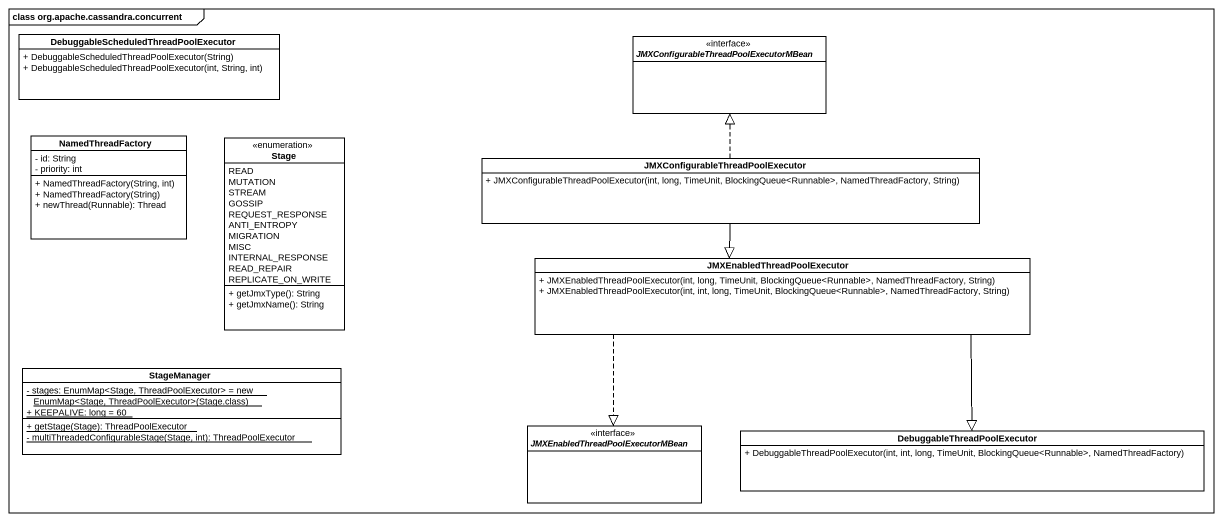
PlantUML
@startuml
mainframe class org.apache.cassandra.concurrent
hide circle
hide empty members
skinparam classAttributeIconSize 0
class "DebuggableScheduledThreadPoolExecutor" as DebuggableScheduledThreadPoo {
  + DebuggableScheduledThreadPoolExecutor(String)
  + DebuggableScheduledThreadPoolExecutor(int, String, int)
}
interface "JMXConfigurableThreadPoolExecutorMBean" as JMXConfigurableThreadPoolExe <<interface>>
class NamedThreadFactory {
  - id: String
  - priority: int
  + NamedThreadFactory(String, int)
  + NamedThreadFactory(String)
  + newThread(Runnable): Thread
}
enum Stage {
  READ
  MUTATION
  STREAM
  GOSSIP
  REQUEST_RESPONSE
  ANTI_ENTROPY
  MIGRATION
  MISC
  INTERNAL_RESPONSE
  READ_REPAIR
  REPLICATE_ON_WRITE
  + getJmxType(): String
  + getJmxName(): String
}
class "JMXConfigurableThreadPoolExecutor" as JMXConfigurableThreadPoolExe_2 {
  + JMXConfigurableThreadPoolExecutor(int, long, TimeUnit, BlockingQueue<Runnable>, NamedThreadFactory, String)
}
class JMXEnabledThreadPoolExecutor {
  + JMXEnabledThreadPoolExecutor(int, long, TimeUnit, BlockingQueue<Runnable>, NamedThreadFactory, String)
  + JMXEnabledThreadPoolExecutor(int, int, long, TimeUnit, BlockingQueue<Runnable>, NamedThreadFactory, String)
}
class StageManager {
  {static} {field} - stages: EnumMap<Stage, ThreadPoolExecutor> = new EnumMap<Stage, ThreadPoolExecutor>(Stage.class)
  {static} + KEEPALIVE: long = 60
  {static} + getStage(Stage): ThreadPoolExecutor
  {static} - multiThreadedConfigurableStage(Stage, int): ThreadPoolExecutor
}
interface "JMXEnabledThreadPoolExecutorMBean" as JMXEnabledThreadPoolExecutor_2 <<interface>>
class DebuggableThreadPoolExecutor {
  + DebuggableThreadPoolExecutor(int, int, long, TimeUnit, BlockingQueue<Runnable>, NamedThreadFactory)
}
JMXConfigurableThreadPoolExe_2 .up.|> JMXConfigurableThreadPoolExe
JMXConfigurableThreadPoolExe_2 --|> JMXEnabledThreadPoolExecutor
JMXEnabledThreadPoolExecutor ..|> JMXEnabledThreadPoolExecutor_2
JMXEnabledThreadPoolExecutor --|> DebuggableThreadPoolExecutor
@enduml
